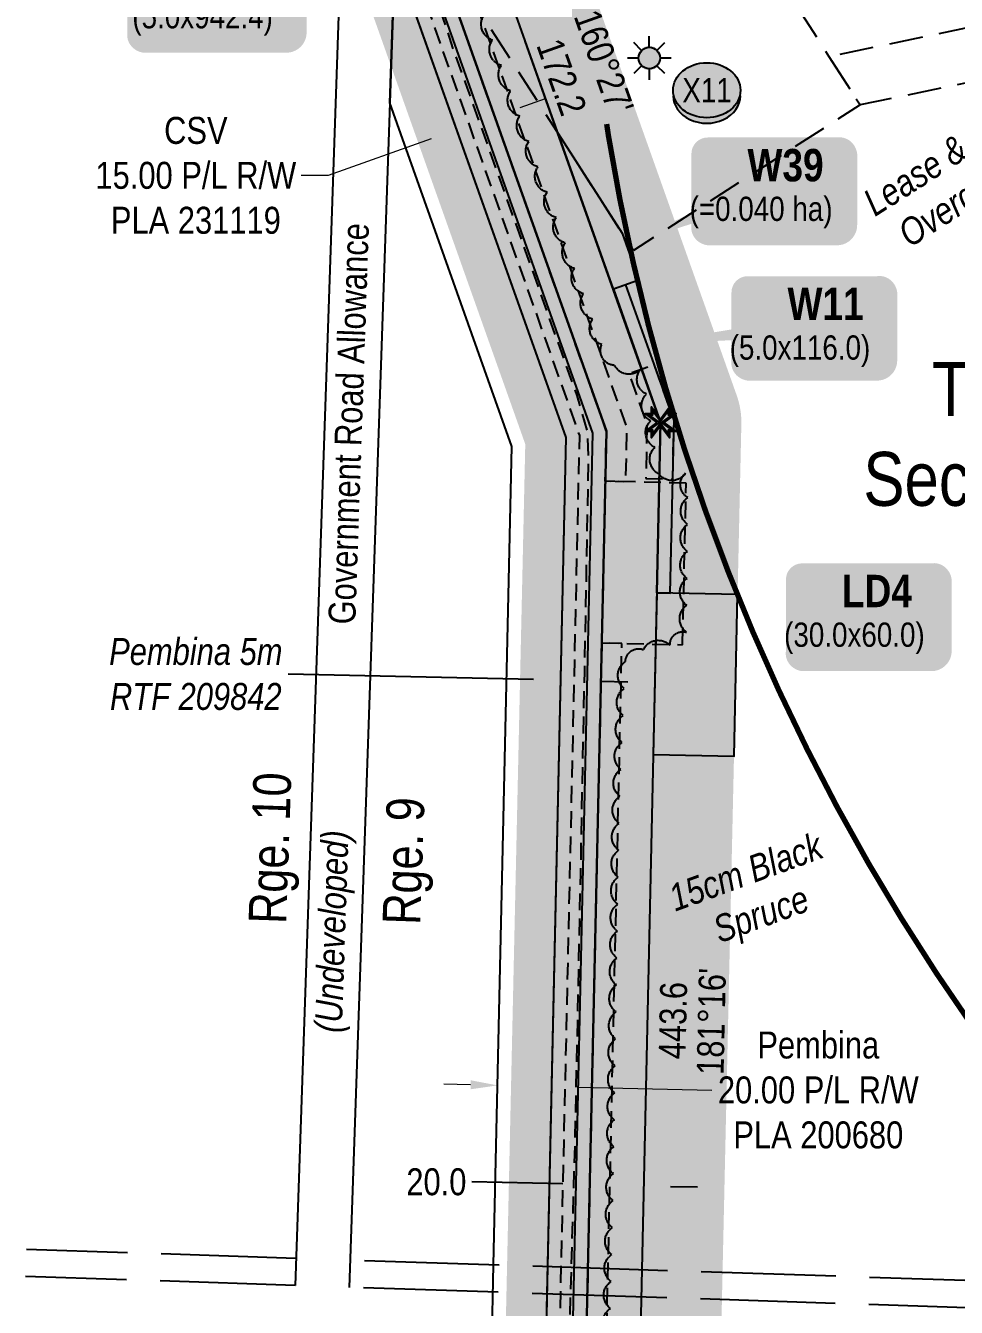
# Model space of a CAD drawing. Extents: x 347027 to 352250, y 6156875 to 6165050.
# Drawn here: x 348812.3 to 349157.6, y 6161691.1 to 6162166.6 of the extents above; entities that cross this region are included whole.
import ezdxf
from ezdxf.enums import TextEntityAlignment as Align

# ---------------------------------------------------------------- set-up
doc = ezdxf.new("R2010")
doc.units = 0
doc.header["$LTSCALE"] = 5
doc.header["$PDSIZE"] = 20
for name, pattern in [('0', [1, 1, 0]), ('DASHDOT2', [5, 2.5, -1.25, 0, -1.25]), ('foc-ACCESSROAD', [3.75, 2.5, -1.25]), ('foc-UNSURVEYED', [12.5, 10, -2.5]), ('HIDDEN2', [1.875, 1.25, -0.625]), ('UG_PIPE', [1.875, 1.25, -0.625])]:
    doc.linetypes.add(name, pattern=pattern)
doc.layers.get('Defpoints').update_dxf_attribs({"color": 9})
for name, color, linetype in [('AS-PIPE-UG', 44, 'UG_PIPE'), ('AS-WILDLIFE', 131, 'DASHDOT2'), ('C-RW', 13, 'Continuous'), ('C-SYMBOL', 7, 'Continuous'), ('D-TXT', 6, 'Continuous'), ('F-AR', 190, 'foc-ACCESSROAD'), ('F-RW', 190, 'Continuous'), ('F-WS', 190, 'foc-ACCESSROAD'), ('F-WS-S', 190, 'Continuous'), ('L-BD', 7, 'Continuous'), ('L-MON', 1, 'Continuous'), ('L-ROAD-T', 7, 'Continuous'), ('L-SEC', 7, 'Continuous'), ('L-USEC', 7, 'foc-UNSURVEYED'), ('P-BUFFER-H 30m', 51, 'Continuous'), ('P-CROSSINGS', 250, 'Continuous'), ('P-PROPOSED', 10, 'Continuous'), ('P-PROPOSED-H', 21, 'Continuous'), ('P-TEMP-BLOCKS', 250, 'Continuous'), ('P-TEMP-H', 41, 'Continuous'), ('P-TEMP_LOG DECK', 46, 'Continuous'), ('P-TEMP_WORKSPACE', 46, 'Continuous'), ('P-TXT', 4, 'Continuous'), ('P-WORKAREA', 113, 'Continuous'), ('P-WORKAREA-H', 111, 'Continuous'), ('T-080', 7, 'Continuous'), ('T-BUSH', 110, '0'), ('T-BUSH-T', 110, 'Continuous'), ('T-EXISTING TFA', 220, 'HIDDEN2'), ('T-EXISTING TFA-T', 220, 'Continuous')]:
    doc.layers.add(name, color=color, linetype=linetype)
for name, color, linetype, lineweight in [('C-RW-T', 13, 'Continuous', 9), ('F-RW-T', 190, 'Continuous', 9), ('T-TEXT', 48, 'Continuous', 18)]:
    doc.layers.add(name, color=color, linetype=linetype, lineweight=lineweight)
doc.styles.add('100L', font='ARIALN.TTF', dxfattribs={"height": 11})
doc.styles.add('175L', font='ARIALN.TTF', dxfattribs={"height": 20})
doc.styles.add('80', font='ARIALN.TTF', dxfattribs={"height": 10})
doc.styles.add('80CG', font='ARIALN.TTF', dxfattribs={"height": 10})
doc.styles.add('80L', font='ARIALN.TTF', dxfattribs={"height": 10})
doc.styles.add('80LS', font='ARIALNI.TTF', dxfattribs={"height": 10})
doc.styles.add('BOLD', font='ARIALNB.TTF')
doc.styles.add('Crossing', font='ARIALN.TTF', dxfattribs={"height": 10})
doc.dimstyles.new('Compass 5 000', dxfattribs={"dimscale": 5, "dimtxt": 9, "dimasz": 2, "dimexe": 0.2, "dimexo": 0.0625, "dimgap": 0.5, "dimtad": 0, "dimtih": 1, "dimtoh": 1, "dimzin": 0, "dimdsep": 46, "dimtxsty": '80CG', "dimcen": 0.1, "dimse1": 1, "dimse2": 1, "dimclrd": 256, "dimclrt": 256, "dimaunit": 1, "dimadec": 4, "dimazin": 0, "dimtfac": 0.06, "dimtofl": 0, "dimtmove": 0, "dimatfit": 1, "dimfxl": 0.2, "dimtolj": 1, "dimtzin": 0, "dimlwd": -1, "dimarcsym": 0})

# ---------------------------------------------------------------- blocks, each defined once
blk = doc.blocks.new('*D146')
at = {"layer": 'Defpoints', "color": 0, "transparency": 16777216}
for p in [(349011.04, 6161939.76), (349016.03, 6161939.65), (349010.68, 6161923.81)]:
    blk.add_point(p, dxfattribs=at)
at = {"layer": 'T-EXISTING TFA-T', "transparency": 16777216}
for p, q in [((349000.69, 6161924.03), (348909.68, 6161926.05)), ((349025.68, 6161923.48), (349035.68, 6161923.26))]:
    blk.add_line(p, q, dxfattribs=at)
for points in [[(349000.72, 6161925.7), (349000.65, 6161922.37), (349010.68, 6161923.81)], [(349025.71, 6161925.14), (349025.64, 6161921.81), (349015.68, 6161923.7)]]:
    blk.add_solid(points, dxfattribs=at)
at = {"layer": 'T-EXISTING TFA-T', "transparency": 16777216, "insert": (348875.4, 6161926.05), "char_height": 10, "attachment_point": 5, "style": '80CG'}
blk.add_mtext('\\A1;{\\fArial Narrow|b0|i1|c0|p34;Pembina 5m\\PRTF 209842}', dxfattribs=at)
blk = doc.blocks.new('*D112')
at = {"layer": 'C-RW-T', "transparency": 16777216}
for p, q in [((348994.77, 6161657.14), (348984.77, 6161657.36)), ((349029.76, 6161656.36), (349064.09, 6161655.6))]:
    blk.add_line(p, q, dxfattribs=at)
for points in [[(348994.8, 6161658.81), (348994.73, 6161655.47), (349004.77, 6161656.92)], [(349029.79, 6161658.03), (349029.72, 6161654.7), (349019.76, 6161656.58)]]:
    blk.add_solid(points, dxfattribs=at)
at = {"layer": 'Defpoints', "color": 0, "transparency": 16777216}
for p in [(349004.72, 6161654.82), (349019.71, 6161654.49), (349019.76, 6161656.58)]:
    blk.add_point(p, dxfattribs=at)
at = {"layer": 'C-RW-T', "transparency": 16777216, "insert": (349103.18, 6161655.6), "char_height": 10, "attachment_point": 5, "style": '80CG', "bg_fill": 3, "box_fill_scale": 1.1, "bg_fill_color": 256, "bg_fill_true_color": 13158600, "bg_fill_transparency": 0}
blk.add_mtext('\\A1;CSV\\P15.00 P/L R/W\\PPLA 231119', dxfattribs=at)
blk = doc.blocks.new('*D113')
at = {"layer": 'C-RW-T', "transparency": 16777216}
for p, q in [((348995.7, 6162136.32), (349005.12, 6162139.67)), ((348962.72, 6162124.61), (348924.5, 6162111.04)), ((348924.5, 6162111.04), (348914.5, 6162111.04))]:
    blk.add_line(p, q, dxfattribs=at)
for points in [[(348995.14, 6162137.89), (348996.26, 6162134.75), (348986.27, 6162132.97)], [(348962.16, 6162126.18), (348963.28, 6162123.04), (348972.14, 6162127.96)]]:
    blk.add_solid(points, dxfattribs=at)
at = {"layer": 'Defpoints', "color": 0, "transparency": 16777216}
for p in [(348972.14, 6162127.96), (348987.56, 6162129.35), (348973.43, 6162124.33)]:
    blk.add_point(p, dxfattribs=at)
at = {"layer": 'C-RW-T', "transparency": 16777216, "insert": (348875.41, 6162111.04), "char_height": 10, "attachment_point": 5, "style": '80CG'}
blk.add_mtext('\\A1;CSV\\P15.00 P/L R/W\\PPLA 231119', dxfattribs=at)
blk = doc.blocks.new('*D81')
at = {"layer": 'Defpoints', "color": 0, "transparency": 16777216}
for p in [(348990.13, 6161898.74), (349010.12, 6161898.3), (349007.34, 6161773.05)]:
    blk.add_point(p, dxfattribs=at)
at = {"layer": 'F-RW-T', "transparency": 16777216}
for p, q in [((348977.35, 6161773.71), (348967.35, 6161773.93)), ((349017.34, 6161772.82), (349066.8, 6161771.73))]:
    blk.add_line(p, q, dxfattribs=at)
for points in [[(348977.39, 6161775.38), (348977.32, 6161772.04), (348987.35, 6161773.49)], [(349017.37, 6161774.49), (349017.3, 6161771.16), (349007.34, 6161773.05)]]:
    blk.add_solid(points, dxfattribs=at)
at = {"layer": 'F-RW-T', "transparency": 16777216, "insert": (349106.34, 6161771.73), "char_height": 10, "attachment_point": 5, "style": '80CG'}
blk.add_mtext('\\A1;Pembina\\P20.00 P/L R/W\\PPLA 200680', dxfattribs=at)
blk = doc.blocks.new('GAS')
h = blk.add_hatch(color=255)
h.dxf.hatch_style = 1
edge = h.paths.add_edge_path()
edge.add_arc((0, 0), 0.9, 0, 360)
for p, q in [((-0.571, 0.571), (-1.142, 1.142)), ((0, 0.808), (0, 1.616)), ((0.571, 0.571), (1.142, 1.142)), ((-0.808, 0), (-1.616, 0)), ((1.616, 0), (0.808, 0)), ((-0.571, -0.571), (-1.142, -1.142)), ((0, -0.808), (0, -1.616)), ((1.142, -1.142), (0.571, -0.571))]:
    blk.add_line(p, q)
blk.add_circle((0, 0), 0.8)
blk = doc.blocks.new('TEMP')
h = blk.add_hatch(color=255)
h.dxf.hatch_style = 1
h.paths.add_polyline_path([(-1.152, -0.666), (-0.666, -0.666), (-0.666, -1.152), (0, -0.251), (0.666, -1.152), (0.666, -0.666), (1.152, -0.666), (0.251, 0), (1.152, 0.666), (0.666, 0.666), (0.666, 1.152), (0, 0.251), (-0.666, 1.152), (-0.666, 0.666), (-1.152, 0.666), (-0.251, 0)])
h = blk.add_hatch(color=1)
h.dxf.hatch_style = 1
h.paths.add_polyline_path([(-0.061, 0), (0.566, -0.849), (0.566, -0.357), (0, 0.061), (-0.849, -0.566), (-0.357, -0.566), (0.061, 0), (-0.566, 0.849), (-0.566, 0.357), (0, -0.061), (0.849, 0.566), (0.357, 0.566)])
at = {"color": 1}
for p, q in [((-0.083, 0), (0.083, 0)), ((0, 0.083), (0, -0.083))]:
    blk.add_line(p, q, dxfattribs=at)
at = {"color": 255, "flags": 128}
blk.add_lwpolyline([(-0.251, 0), (-1.152, 0.666), (-0.666, 0.666), (-0.666, 1.152), (0, 0.251), (0.666, 1.152), (0.666, 0.666), (1.152, 0.666), (0.251, 0), (1.152, -0.666), (0.666, -0.666), (0.666, -1.152), (0, -0.251), (-0.666, -1.152), (-0.666, -0.666), (-1.152, -0.666)], close=True, dxfattribs=at)
at = {"color": 1, "flags": 128}
blk.add_lwpolyline([(-0.083, 0), (-0.849, 0.566), (-0.566, 0.566), (-0.566, 0.849), (0, 0.083), (0.566, 0.849), (0.566, 0.566), (0.849, 0.566), (0.083, 0), (0.849, -0.566), (0.566, -0.566), (0.566, -0.849), (0, -0.083), (-0.566, -0.849), (-0.566, -0.566), (-0.849, -0.566)], close=True, dxfattribs=at)
blk = doc.blocks.new('*U168')
h = blk.add_hatch(color=191)
edge = h.paths.add_edge_path()
edge.add_line((-24, -20), (24, -20))
edge.add_arc((24, -14), 6, 270, 360)
edge.add_line((30, -14), (30, 12.5))
edge.add_arc((24, 12.5), 6, 0, 90)
edge.add_line((24, 18.5), (-24, 18.5))
edge.add_arc((-24, 12.5), 6, 90, 180)
edge.add_line((-30, 12.5), (-30, -14))
edge.add_arc((-24, -14), 6, 180, 270)
at = {"color": 250, "flags": 128}
blk.add_lwpolyline([(-24, -20, 3, 3, 0), (24, -20, 3, 3, 0.414214), (30, -14, 3, 3, 0), (30, 12.5, 3, 0, 0.414214), (24, 18.5, 0, 0, 0), (-24, 18.5, 0, 0, 0.414214), (-30, 12.5, 0, 0, 0), (-30, -14, 0, 3, 0.414214)], format="xyseb", close=True, dxfattribs=at)
at = {"flags": 128}
blk.add_lwpolyline([(-29.93, -10.44, 0, 7.5, 0), (0, 0, 0, 0, 0)], format="xyseb", dxfattribs=at)
at = {"color": 250}
for tag, p, height, style in [('TEMP_AREA_W1_001', (-9.21, 2.24), 12, 'BOLD'), ('ENTER_TEXT_001', (-30.66, -12.47), 9, '80')]:
    blk.add_attdef(tag, p, '', height=height, dxfattribs=dict(at, style=style))
blk = doc.blocks.new('*U190')
h = blk.add_hatch(color=191)
edge = h.paths.add_edge_path()
edge.add_line((-24, -18.74), (24, -18.74))
edge.add_arc((24, -12.74), 6, 270, 360)
edge.add_line((30, -12.74), (30, 12.5))
edge.add_arc((24, 12.5), 6, 0, 90)
edge.add_line((24, 18.5), (-24, 18.5))
edge.add_arc((-24, 12.5), 6, 90, 180)
edge.add_line((-30, 12.5), (-30, -12.74))
edge.add_arc((-24, -12.74), 6, 180, 270)
at = {"color": 250, "flags": 128}
blk.add_lwpolyline([(-24, -18.74, 3, 3, 0), (24, -18.74, 3, 3, 0.414214), (30, -12.74, 3, 3, 0), (30, 12.5, 3, 0, 0.414214), (24, 18.5, 0, 0, 0), (-24, 18.5, 0, 0, 0.414214), (-30, 12.5, 0, 0, 0), (-30, -12.74, 0, 3, 0.414214)], format="xyseb", close=True, dxfattribs=at)
at = {"flags": 128}
blk.add_lwpolyline([(-63.72, -6.92, 0, 7.5, 0), (0, 0, 0, 0, 0)], format="xyseb", dxfattribs=at)
at = {"color": 250}
for tag, p, height, style in [('TEMP_AREA_W1_001', (-9.21, 2.24), 12, 'BOLD'), ('ENTER_TEXT_001', (-30.66, -12.47), 9, '80')]:
    blk.add_attdef(tag, p, '', height=height, dxfattribs=dict(at, style=style))
blk = doc.blocks.new('*D197')
at = {"layer": 'Defpoints', "color": 0, "transparency": 16777216}
for p in [(349021.53, 6161736.69), (349021.54, 6161736.9), (349041.53, 6161736.46)]:
    blk.add_point(p, dxfattribs=at)
at = {"layer": 'P-TXT', "transparency": 16777216}
for p, q in [((349011.54, 6161736.91), (348977.85, 6161737.66)), ((349051.53, 6161736.02), (349061.52, 6161735.8))]:
    blk.add_line(p, q, dxfattribs=at)
for points in [[(349011.57, 6161738.58), (349011.5, 6161735.24), (349021.53, 6161736.69)], [(349051.56, 6161737.69), (349051.49, 6161734.36), (349041.53, 6161736.25)]]:
    blk.add_solid(points, dxfattribs=at)
at = {"layer": 'P-TXT', "transparency": 16777216, "insert": (348964.64, 6161737.66), "char_height": 10, "attachment_point": 5, "style": '80CG'}
blk.add_mtext('\\A1;20.0', dxfattribs=at)
blk = doc.blocks.new('*U233')
h = blk.add_hatch(color=111)
edge = h.paths.add_edge_path()
edge.add_line((-26.5, -20), (26.5, -20))
edge.add_arc((26.5, -14), 6, 270, 360)
edge.add_line((32.5, -14), (32.5, 12.5))
edge.add_arc((26.5, 12.5), 6, 0, 90)
edge.add_line((26.5, 18.5), (-26.5, 18.5))
edge.add_arc((-26.5, 12.5), 6, 90, 180)
edge.add_line((-32.5, 12.5), (-32.5, -14))
edge.add_arc((-26.5, -14), 6, 180, 270)
at = {"flags": 128}
blk.add_lwpolyline([(88.9, 22.07, 0, 7.5, 0), (0, 0, 0, 0, 0)], format="xyseb", dxfattribs=at)
at = {"color": 250, "flags": 128}
blk.add_lwpolyline([(-26.5, -20, 3, 3, 0), (26.5, -20, 3, 3, 0.414214), (32.5, -14, 3, 3, 0), (32.5, 12.5, 3, 0, 0.414214), (26.5, 18.5, 0, 0, 0), (-26.5, 18.5, 0, 0, 0.414214), (-32.5, 12.5, 0, 0, 0), (-32.5, -14, 0, 3, 0.414214)], format="xyseb", close=True, dxfattribs=at)
at = {"color": 250}
for tag, p, height, style in [('TEMP_AREA_W1_001', (-9.21, 2.24), 12, 'BOLD'), ('ENTER_TEXT_001', (-30.66, -12.47), 9, '80')]:
    blk.add_attdef(tag, p, '', height=height, dxfattribs=dict(at, style=style))
blk = doc.blocks.new('xing2')
h = blk.add_hatch(color=50)
h.dxf.hatch_style = 1
edge = h.paths.add_edge_path()
edge.add_ellipse((0, 0), major_axis=(-12.5, 0), ratio=0.816297, start_angle=0, end_angle=360)
h = blk.add_hatch(color=250)
h.dxf.hatch_style = 1
edge = h.paths.add_edge_path()
edge.add_ellipse((0, -2.05), major_axis=(-12.5, 0), ratio=0.816297, start_angle=0, end_angle=180)
edge.add_line((12.5, -2.05), (12.5, 0))
edge.add_ellipse((0, 0), major_axis=(-12.5, 0), ratio=0.816297, start_angle=0, end_angle=180, ccw=False)
edge.add_line((-12.5, 0), (-12.5, -2.05))
at = {"color": 250}
blk.add_ellipse((0, 0), major_axis=(-12.5, 0), ratio=0.816297, dxfattribs=at)
blk.add_ellipse((0, -2.05), major_axis=(-12.5, 0), ratio=0.816297, start_param=0, end_param=3.141593, dxfattribs=at)
at = {"color": 250, "style": 'Crossing'}
blk.add_attdef('CROSSING', text='', height=9, dxfattribs=at).set_placement((0.09, 0.02), align=Align.MIDDLE_CENTER)
at = {"color": 250, "style": 'Crossing', "flags": 1}
for tag, p in [('OWNER', (0.09, -12.49)), ('DESCRIPTION', (0.09, -25.77)), ('LOCATION', (0.09, -39.3)), ('DWG_REF', (0.09, -52.84))]:
    blk.add_attdef(tag, text='', height=9, dxfattribs=at).set_placement(p, align=Align.MIDDLE_CENTER)
blk = doc.blocks.new('*U241')
h = blk.add_hatch(color=191)
edge = h.paths.add_edge_path()
edge.add_line((-24, -20), (24, -20))
edge.add_arc((24, -14), 6, 270, 360)
edge.add_line((30, -14), (30, 12.5))
edge.add_arc((24, 12.5), 6, 0, 90)
edge.add_line((24, 18.5), (-24, 18.5))
edge.add_arc((-24, 12.5), 6, 90, 180)
edge.add_line((-30, 12.5), (-30, -14))
edge.add_arc((-24, -14), 6, 180, 270)
at = {"color": 250, "flags": 128}
blk.add_lwpolyline([(-24, -20, 3, 3, 0), (24, -20, 3, 3, 0.414214), (30, -14, 3, 3, 0), (30, 12.5, 3, 0, 0.414214), (24, 18.5, 0, 0, 0), (-24, 18.5, 0, 0, 0.414214), (-30, 12.5, 0, 0, 0), (-30, -14, 0, 3, 0.414214)], format="xyseb", close=True, dxfattribs=at)
at = {"flags": 128}
blk.add_lwpolyline([(-58.38, -22.62, 0, 7.5, 0), (0, 0, 0, 0, 0)], format="xyseb", dxfattribs=at)
at = {"color": 250}
for tag, p, height, style in [('TEMP_AREA_W1_001', (-9.21, 2.24), 12, 'BOLD'), ('ENTER_TEXT_001', (-30.66, -12.47), 9, '80')]:
    blk.add_attdef(tag, p, '', height=height, dxfattribs=dict(at, style=style))

msp = doc.modelspace()

# ---------------------------------------------------------------- hatches: boundary and pattern name
at = {"layer": 'P-BUFFER-H 30m'}
h = msp.add_hatch(color=256, dxfattribs=at)
h.dxf.hatch_style = 1
edge = h.paths.add_edge_path()
edge.add_line((350561.679, 6159856.31), (350365.971, 6160285.611))
edge.add_line((350365.971, 6160285.611), (350220.064, 6160604.78))
edge.add_line((350220.064, 6160604.78), (350183.732, 6160605.048))
edge.add_arc((350183.953, 6160635.039), 29.992, 204.53263, 269.57728, ccw=False)
edge.add_line((350156.668, 6160622.586), (350114.564, 6160714.837))
edge.add_line((350114.564, 6160714.837), (349783.39, 6160716.713))
edge.add_arc((349766.947, 6160741.796), 29.992, 269.67404, 303.24652, ccw=False)
edge.add_line((349766.776, 6160711.805), (349618.728, 6160712.647))
edge.add_arc((349618.898, 6160742.639), 29.992, 216.84616, 269.67404, ccw=False)
edge.add_line((349594.897, 6160724.653), (349508.141, 6160840.428))
edge.add_line((349508.141, 6160840.428), (349357.079, 6160871.781))
edge.add_arc((349363.174, 6160901.148), 29.992, 207.25605, 258.27461, ccw=False)
edge.add_line((349336.512, 6160887.412), (348991.208, 6161557.689))
edge.add_arc((349017.87, 6161571.424), 29.992, 178.72983, 207.25605, ccw=False)
edge.add_line((348987.885, 6161572.089), (348997.625, 6162011.367))
edge.add_line((348997.625, 6162011.367), (348940.987, 6162170.886))
edge.add_arc((348969.25, 6162180.921), 29.992, 164.58089, 199.54752, ccw=False)
edge.add_line((348940.338, 6162188.895), (348956.07, 6162245.937))
edge.add_line((348956.07, 6162245.937), (348974.144, 6162772.889))
edge.add_arc((349004.119, 6162771.861), 29.992, 166.39178, 178.03557, ccw=False)
edge.add_line((348974.968, 6162778.918), (348986.248, 6162825.512))
edge.add_line((348986.248, 6162825.512), (348996.803, 6163215.55))
edge.add_arc((349026.784, 6163214.739), 29.992, 160.53883, 178.44987, ccw=False)
edge.add_line((348998.505, 6163224.731), (349019.062, 6163282.907))
edge.add_line((349019.062, 6163282.907), (349024.619, 6163391.279))
edge.add_line((349024.619, 6163391.279), (349029.381, 6163608.615))
edge.add_arc((349059.366, 6163607.958), 29.992, 178.04193, 178.74483, ccw=False)
edge.add_line((349029.392, 6163608.983), (349039.815, 6163913.859))
edge.add_line((349039.815, 6163913.859), (349023.271, 6163975.867))
edge.add_arc((349052.25, 6163983.598), 29.992, 178.00118, 194.93846, ccw=False)
edge.add_line((349022.276, 6163984.644), (349041.614, 6164538.74))
edge.add_arc((349071.588, 6164537.694), 29.992, 88.00118, 178.00118, ccw=False)
edge.add_line((349072.634, 6164567.668), (349092.616, 6164566.97))
edge.add_arc((349091.57, 6164536.996), 29.992, -1.99676, 88.00118, ccw=False)
edge.add_line((349121.544, 6164535.951), (349102.465, 6163988.719))
edge.add_line((349102.465, 6163988.719), (349118.972, 6163926.759))
edge.add_arc((349089.991, 6163919.038), 29.992, -1.95528, 14.91783, ccw=False)
edge.add_line((349119.966, 6163918.014), (349109.338, 6163606.697))
edge.add_line((349109.338, 6163606.697), (349104.563, 6163388.794))
edge.add_arc((349074.578, 6163389.451), 29.992, 357.06446, 358.74483, ccw=False)
edge.add_line((349104.531, 6163387.915), (349098.564, 6163271.561))
edge.add_arc((349068.612, 6163273.097), 29.992, 340.53887, 357.06446, ccw=False)
edge.add_line((349096.89, 6163263.105), (349076.539, 6163205.512))
edge.add_line((349076.539, 6163205.512), (349066.055, 6162818.071))
edge.add_arc((349036.074, 6162818.883), 29.992, 346.39619, 358.44987, ccw=False)
edge.add_line((349065.224, 6162811.828), (349053.905, 6162765.055))
edge.add_line((349053.905, 6162765.055), (349035.804, 6162237.302))
edge.add_arc((349005.829, 6162238.33), 29.992, 344.58089, 358.03557, ccw=False)
edge.add_line((349034.742, 6162230.356), (349021.628, 6162182.809))
edge.add_line((349021.628, 6162182.809), (349076.07, 6162029.474))
edge.add_arc((349047.807, 6162019.439), 29.992, -1.27017, 19.54752, ccw=False)
edge.add_line((349077.791, 6162018.775), (349068.13, 6161583.021))
edge.add_line((349068.13, 6161583.021), (349396.688, 6160945.244))
edge.add_line((349396.688, 6160945.244), (349542.899, 6160914.898))
edge.add_arc((349536.804, 6160885.531), 29.992, 36.84697, 78.27461, ccw=False)
edge.add_line((349560.805, 6160903.517), (349644.01, 6160792.484))
edge.add_line((349644.01, 6160792.484), (349731.34, 6160791.99))
edge.add_arc((349747.777, 6160766.903), 29.992, 89.67556, 123.23317, ccw=False)
edge.add_line((349747.947, 6160796.894), (350146.943, 6160794.635))
edge.add_arc((350146.773, 6160764.643), 29.992, 24.53468, 89.67556, ccw=False)
edge.add_line((350174.057, 6160777.097), (350216.192, 6160684.79))
edge.add_line((350216.192, 6160684.79), (350252.67, 6160684.52))
edge.add_arc((350252.448, 6160654.529), 29.992, 24.54495, 89.57728, ccw=False)
edge.add_line((350279.73, 6160666.988), (350438.731, 6160318.817))
edge.add_line((350438.731, 6160318.817), (350631.522, 6159895.841))
edge.add_line((350631.522, 6159895.841), (350638.648, 6159888.334))
edge.add_arc((350616.895, 6159867.686), 29.992, 24.5325, 43.50837, ccw=False)
edge.add_line((350644.18, 6159880.139), (350902.004, 6159315.244))
edge.add_line((350902.004, 6159315.244), (351126.157, 6158824.124))
edge.add_line((351126.157, 6158824.124), (351234.707, 6158605.614))
edge.add_arc((351207.847, 6158592.27), 29.992, 26.12968, 26.41697, ccw=False)
edge.add_line((351234.774, 6158605.479), (351316.752, 6158438.36))
edge.add_arc((351289.825, 6158425.151), 29.992, 18.81193, 26.12968, ccw=False)
edge.add_line((351318.215, 6158434.822), (351333.914, 6158388.739))
edge.add_arc((351305.524, 6158379.068), 29.992, -91.88401, 18.81193, ccw=False)
edge.add_line((351304.538, 6158349.092), (351283.175, 6158349.794))
edge.add_arc((351284.161, 6158379.77), 29.992, 198.81152, 268.11599, ccw=False)
edge.add_line((351255.771, 6158370.099), (351244.739, 6158402.484))
edge.add_line((351244.739, 6158402.484), (351188.214, 6158484.513))
edge.add_arc((351212.911, 6158501.531), 29.992, 204.53982, 214.57005, ccw=False)
edge.add_line((351185.628, 6158489.075), (351171.897, 6158519.148))
edge.add_arc((351199.18, 6158531.605), 29.992, 183.01043, 204.53982, ccw=False)
edge.add_line((351169.229, 6158530.03), (351167.605, 6158560.922))
edge.add_line((351167.605, 6158560.922), (351054.161, 6158789.274))
edge.add_arc((351081.021, 6158802.618), 29.992, 204.5325, 206.41791, ccw=False)
edge.add_line((351053.737, 6158790.165), (350829.242, 6159282.034))
edge.add_line((350829.242, 6159282.034), (350574.884, 6159839.335))
edge.add_line((350574.884, 6159839.335), (350567.748, 6159846.855))
edge.add_arc((350589.506, 6159867.498), 29.992, 201.9032, 223.4937, ccw=False)
at = {"layer": 'P-PROPOSED-H'}
h = msp.add_hatch(color=256, dxfattribs=at)
h.dxf.hatch_style = 1
h.paths.add_polyline_path([(349071.588, 6164537.694), (349091.57, 6164536.996), (349072.336, 6163985.307), (349089.991, 6163919.038), (349079.357, 6163607.538), (349074.578, 6163389.451), (349068.612, 6163273.097), (349046.686, 6163211.048), (349036.074, 6162818.883), (349024.036, 6162769.138), (349005.829, 6162238.33), (348990.204, 6162181.676), (349047.807, 6162019.439), (349037.976, 6161576.064), (349376.58, 6160918.786), (349536.804, 6160885.531), (349628.943, 6160762.577), (349747.609, 6160761.905), (349747.777, 6160766.903), (350146.773, 6160764.643), (350196.848, 6160654.939), (350252.448, 6160654.529), (350411.449, 6160306.358), (350606.313, 6159878.834), (350616.895, 6159867.686), (350874.72, 6159302.791), (351099.077, 6158811.223), (351207.847, 6158592.27), (351289.825, 6158425.151), (351305.524, 6158379.068), (351284.161, 6158379.77), (351271.791, 6158416.084), (351212.911, 6158501.531), (351199.18, 6158531.605), (351197.229, 6158568.702), (351081.021, 6158802.618), (350856.526, 6159294.487), (350600.089, 6159856.344), (350589.506, 6159867.498), (350393.255, 6160298.066), (350239.396, 6160634.63), (350183.953, 6160635.039), (350133.893, 6160744.72), (349767.107, 6160746.798), (349766.947, 6160741.796), (349618.898, 6160742.639), (349525.341, 6160867.49), (349363.174, 6160901.148), (349017.87, 6161571.424), (349027.731, 6162016.21), (348969.25, 6162180.921), (348985.923, 6162241.373), (349004.119, 6162771.861), (349016.143, 6162821.534), (349026.784, 6163214.739), (349048.792, 6163277.021), (349054.595, 6163390.182), (349059.366, 6163607.958), (349069.942, 6163917.287), (349052.25, 6163983.598), (349071.588, 6164537.694), (349091.57, 6164536.996)])
at = {"layer": 'P-TEMP-H'}
h = msp.add_hatch(color=256, dxfattribs=at)
h.dxf.hatch_style = 1
h.paths.add_polyline_path([(349039.748, 6162072.174), (349030.33, 6162068.83), (349009.797, 6162126.672), (349033.527, 6162089.697)])
h = msp.add_hatch(color=256, dxfattribs=at)
h.dxf.hatch_style = 1
h.paths.add_polyline_path([(349030.33, 6162068.83), (349047.807, 6162019.439), (349046.405, 6161956.243), (349051.403, 6161956.132), (349052.825, 6162020.247), (349034.988, 6162070.484)])
h = msp.add_hatch(color=256, dxfattribs=at)
h.dxf.hatch_style = 1
h.paths.add_polyline_path([(349076.391, 6161955.578), (349046.405, 6161956.243), (349045.076, 6161896.272), (349075.061, 6161895.608)])
at = {"layer": 'P-WORKAREA-H'}
h = msp.add_hatch(color=256, dxfattribs=at)
h.dxf.hatch_style = 1
h.paths.add_polyline_path([(348989.219, 6162337.447), (348985.923, 6162241.373), (348969.25, 6162180.921), (349027.731, 6162016.21), (349017.87, 6161571.424), (349092.787, 6161426.001), (349089.291, 6161421.873), (349012.844, 6161570.265), (349022.714, 6162015.403), (348964.013, 6162180.732), (348980.948, 6162242.134), (348984.223, 6162337.619)])

# ---------------------------------------------------------------- linework, layer by layer
at = {"layer": 'AS-PIPE-UG', "flags": 128}
msp.add_lwpolyline([(350606.233, 6159822.139), (350581.856, 6159876.103), (350566.294, 6159911.063), (350525.485, 6160000.319), (350489.242, 6160081.675), (350451.621, 6160162.819), (350393.162, 6160290.907), (350342.291, 6160403.923), (350307.912, 6160478.514), (350271.854, 6160556.687), (350225.734, 6160657.228), (350183.694, 6160750.235), (350178.989, 6160760.653), (350176.652, 6160765.131), (350174.165, 6160767.084), (350169.149, 6160767.253), (350159.026, 6160766.921), (350131.252, 6160766.156), (350038.434, 6160766.884), (349962.199, 6160767.153), (349911.572, 6160767.319), (349821.111, 6160768.301), (349768.205, 6160768.17), (349704.173, 6160766.324), (349645.277, 6160766.557), (349615.536, 6160766.894), (349602.678, 6160766.995), (349595.354, 6160767.123), (349591.057, 6160767.235), (349585.535, 6160768.048), (349582.122, 6160772.777), (349574.905, 6160783.175), (349560.098, 6160802.908), (349541.923, 6160826.232), (349527.078, 6160845.883), (349522.007, 6160852.699), (349517.984, 6160857.478), (349509.628, 6160859.383), (349501.753, 6160861.328), (349458.035, 6160870.269), (349397.689, 6160882.358), (349372.382, 6160887.911), (349363.03, 6160889.734), (349359.052, 6160890.461), (349355.841, 6160893.738), (349350.972, 6160902.952), (349326.169, 6160951.045), (349297.167, 6161008.625), (349263.323, 6161077.612), (349237.273, 6161132.678), (349206.647, 6161191.52), (349124.944, 6161351.368), (349033.772, 6161527.891), (349019.97, 6161555.459), (349012.16, 6161570.787), (349010.934, 6161579.501), (349012.873, 6161640.399), (349016.169, 6161754.347), (349018.203, 6161852.355), (349019.66, 6161927.098), (349021.134, 6162005.991), (349020.773, 6162015.835), (349016.857, 6162029.396), (348976.215, 6162143.455), (348970.748, 6162158.469), (348968.334, 6162166.274), (348964.911, 6162175.797), (348964.201, 6162182.671), (348966.936, 6162196.511), (348979.042, 6162236.427), (348979.873, 6162248.389), (348980.402, 6162266.585), (348981.091, 6162296.204), (348982.412, 6162332.921), (348996.658, 6162748.658), (348994.563, 6162773.577), (348996.214, 6162780.969), (348998.701, 6162789.867), (349000.157, 6162796.317), (349009.301, 6162832.048), (349010.858, 6162838.707), (349012.97, 6162849.73), (349016.052, 6162901.998), (349018.784, 6163063.771), (349022.035, 6163145.951), (349025.679, 6163219.387), (349026.925, 6163230.185), (349029.068, 6163235.561), (349033.709, 6163247.646), (349038.683, 6163261.26), (349043.091, 6163274.224), (349044.189, 6163284.381), (349045.101, 6163310.608), (349048.614, 6163392.995), (349052.321, 6163534.578), (349055.417, 6163647.465), (349059.034, 6163750.988), (349061.617, 6163816.331), (349060.481, 6163826.642), (349058.231, 6163843.244), (349056.507, 6163864.63), (349059.206, 6163928.427), (349055.245, 6163953.174), (349047.717, 6163973.031), (349047.366, 6163984.451), (349047.801, 6164003.503), (349048.981, 6164029.197), (349049.861, 6164060.916), (349053.619, 6164118.51), (349056.581, 6164219.829), (349059.451, 6164307.086), (349063.279, 6164397.644), (349064.376, 6164460.371), (349063.394, 6164486.11)], dxfattribs=at)
at = {"layer": 'AS-WILDLIFE', "const_width": 2, "flags": 128}
msp.add_lwpolyline([(349544.598, 6161363.956), (349535.644, 6161372.155), (349518.854, 6161388.46), (349507.865, 6161399.449), (349492.026, 6161415.708), (349476.666, 6161432.42), (349461.798, 6161449.571), (349447.433, 6161467.146), (349433.585, 6161485.131), (349420.265, 6161503.51), (349407.484, 6161522.268), (349395.253, 6161541.389), (349383.582, 6161560.857), (349372.48, 6161580.655), (349362.538, 6161588.364), (349328.343, 6161618.656), (349310.776, 6161632.861), (349293.635, 6161647.579), (349276.936, 6161662.797), (349260.694, 6161678.501), (349244.923, 6161694.677), (349229.636, 6161711.312), (349214.847, 6161728.391), (349200.568, 6161745.9), (349186.813, 6161763.822), (349177.822, 6161775.809), (349163.704, 6161795.233), (349150.175, 6161815.072), (349137.249, 6161835.309), (349124.935, 6161855.924), (349113.246, 6161876.899), (349102.192, 6161898.216), (349091.783, 6161919.855), (349082.028, 6161941.797), (349072.937, 6161964.022), (349064.516, 6161986.51), (349056.775, 6162009.24), (349049.719, 6162032.193), (349043.355, 6162055.347), (349037.69, 6162078.681), (349032.727, 6162102.176), (349028.472, 6162125.808), (349027.828, 6162130.127)], dxfattribs=at)
at = {"layer": 'C-RW', "flags": 128}
for points in [[(349017.272, 6163232.832), (349006.825, 6162846.78), (348989.183, 6162773.904), (348970.996, 6162243.655), (348953.538, 6162180.355), (349012.678, 6162013.788), (349002.792, 6161567.945), (349353.12, 6160887.919), (349516.744, 6160853.958), (349585.092, 6160762.825), (349747.609, 6160761.905), (349747.777, 6160766.903), (350163.319, 6160764.55), (350379.614, 6160291.836), (350576.901, 6159858.996)], [(350589.506, 6159867.498), (350393.255, 6160298.066), (350175.686, 6160774.477), (349592.622, 6160777.779), (349525.341, 6160867.49), (349363.174, 6160901.148), (349017.87, 6161571.424), (349027.731, 6162016.21), (348969.25, 6162180.921), (348985.923, 6162241.373), (349004.119, 6162771.861), (349016.143, 6162821.534), (349026.784, 6163214.739)]]:
    msp.add_lwpolyline(points, dxfattribs=at)
at = {"layer": 'F-AR', "flags": 128}
msp.add_lwpolyline([(349471.034, 6162213.517), (349480.295, 6162193.205), (349403.726, 6162195.742), (349121.854, 6162137.226), (349110.288, 6162155.247), (349402.001, 6162215.805), (349471.034, 6162213.517)], close=True, dxfattribs=at)
at = {"layer": 'F-RW'}
msp.add_lwpolyline([(348985.204, 6161676.708), (348985.873, 6161706.87), (348992.606, 6162010.559), (348947.365, 6162137.981), (348949.234, 6162192.477), (349012.678, 6162013.788), (349005.858, 6161706.207), (349005.189, 6161676.045)], dxfattribs=at)
at = {"layer": 'F-WS', "flags": 128}
msp.add_lwpolyline([(349110.288, 6162155.247), (349121.854, 6162137.226), (349037.717, 6162083.227), (348979.345, 6162174.093), (349002.802, 6162189.761), (349064.124, 6162227.093), (349110.288, 6162155.247)], close=True, dxfattribs=at)
at = {"layer": 'L-SEC'}
for p, q in [((348939.777, 6162503.516), (348912.197, 6161699.255)), ((348959.877, 6162502.827), (348932.297, 6161698.566))]:
    msp.add_line(p, q, dxfattribs=at)
at = {"layer": 'L-USEC'}
for p, q in [((348912.542, 6161709.305), (348812.621, 6161712.642)), ((349737.549, 6161681.986), (348932.606, 6161708.622)), ((348912.197, 6161699.255), (348812.258, 6161702.592)), ((349737.216, 6161671.931), (348932.297, 6161698.566))]:
    msp.add_line(p, q, dxfattribs=at)
at = {"layer": 'P-PROPOSED', "flags": 128}
for points in [[(350589.506, 6159867.498), (350393.255, 6160298.066), (350239.396, 6160634.63), (350183.953, 6160635.039), (350133.893, 6160744.72), (349767.107, 6160746.798), (349766.947, 6160741.796), (349618.898, 6160742.639), (349525.341, 6160867.49), (349363.174, 6160901.148), (349017.87, 6161571.424), (349027.731, 6162016.21), (348969.25, 6162180.921), (348985.923, 6162241.373), (349004.119, 6162771.861), (349016.143, 6162821.534), (349026.784, 6163214.739)], [(349046.686, 6163211.048), (349036.074, 6162818.883), (349024.036, 6162769.138), (349005.829, 6162238.33), (348990.204, 6162181.676), (349047.807, 6162019.439), (349037.976, 6161576.064), (349376.58, 6160918.786), (349536.804, 6160885.531), (349628.943, 6160762.577), (349747.609, 6160761.905), (349747.777, 6160766.903), (350146.773, 6160764.643), (350196.848, 6160654.939), (350252.448, 6160654.529), (350411.449, 6160306.358), (350606.313, 6159878.834)]]:
    msp.add_lwpolyline(points, dxfattribs=at)
at = {"layer": 'P-TEMP_LOG DECK'}
msp.add_lwpolyline([(349076.391, 6161955.578), (349046.405, 6161956.243), (349045.076, 6161896.272), (349075.061, 6161895.608)], close=True, dxfattribs=at)
at = {"layer": 'P-TEMP_WORKSPACE'}
msp.add_lwpolyline([(349039.748, 6162072.174), (349030.33, 6162068.83), (349009.797, 6162126.672), (349033.527, 6162089.697), (349039.748, 6162072.174)], close=True, dxfattribs=at)
at = {"layer": 'P-TEMP_WORKSPACE', "flags": 128}
msp.add_lwpolyline([(349030.33, 6162068.83), (349047.807, 6162019.439), (349046.405, 6161956.243), (349051.403, 6161956.132), (349052.825, 6162020.247), (349034.988, 6162070.484)], close=True, dxfattribs=at)
at = {"layer": 'P-WORKAREA', "flags": 128}
msp.add_lwpolyline([(348989.219, 6162337.447), (348985.923, 6162241.373), (348969.25, 6162180.921), (349027.731, 6162016.21), (349017.87, 6161571.424), (349092.787, 6161426.001), (349089.291, 6161421.873), (349012.844, 6161570.265), (349022.714, 6162015.403), (348964.013, 6162180.732), (348980.948, 6162242.134), (348984.223, 6162337.619)], close=True, dxfattribs=at)
at = {"layer": 'T-080', "flags": 128}
msp.add_lwpolyline([(349046.405, 6161956.243), (349047.807, 6162019.439), (349009.608, 6162127.025), (348997.597, 6162160.853)], dxfattribs=at)
at = {"layer": 'T-BUSH', "flags": 128}
msp.add_lwpolyline([(349149.417, 6161452.198, -0.5205671), (349139.912, 6161449.092, -0.5205671), (349130.406, 6161445.986, -0.5205671), (349120.901, 6161442.88, -0.5205671), (349113.919, 6161446.311, -0.5205671), (349108.966, 6161454.998, -0.5205671), (349104.012, 6161463.685, -0.5205671), (349099.545, 6161472.623, -0.5205671), (349095.32, 6161481.687, -0.5205671), (349091.094, 6161490.75, -0.5205671), (349086.868, 6161499.813, -0.5205671), (349082.642, 6161508.877, -0.5205671), (349078.417, 6161517.94, -0.5205671), (349074.191, 6161527.003, -0.5205671), (349069.868, 6161535.781, -0.5205671), (349060.984, 6161531.189, -0.5205671), (349052.101, 6161526.597, -0.5205671), (349047.188, 6161533.973, -0.5205671), (349042.81, 6161542.964, -0.5205671), (349038.433, 6161551.955, -0.5205671), (349043.49, 6161556.49, -0.5205671), (349043.893, 6161562.717, -0.5205671), (349038.721, 6161571.276, -0.5205671), (349037.518, 6161580.458, -0.5205671), (349036.986, 6161590.444, -0.5205671), (349032.941, 6161596.867, -0.5205671), (349026.734, 6161600.796, -0.5205671), (349027.016, 6161610.792, -0.5205671), (349027.299, 6161620.788, -0.5205671), (349027.582, 6161630.784, -0.5205671), (349027.864, 6161640.78, -0.5205671), (349028.147, 6161650.776, -0.5205671), (349028.43, 6161660.772, -0.5205671), (349028.712, 6161670.768, -0.5205671), (349028.969, 6161680.764, -0.5205671), (349029.216, 6161690.761, -0.5205671), (349029.463, 6161700.758, -0.5205671), (349029.71, 6161710.755, -0.5205671), (349029.956, 6161720.752, -0.5205671), (349030.2, 6161730.749, -0.5205671), (349030.36, 6161740.748, -0.5205671), (349030.52, 6161750.747, -0.5205671), (349030.679, 6161760.745, -0.5205671), (349030.839, 6161770.744, -0.5205671), (349030.998, 6161780.743, -0.5205671), (349031.158, 6161790.741, -0.5205671), (349031.318, 6161800.74, -0.5205671), (349031.477, 6161810.739, -0.5205671), (349031.637, 6161820.738, -0.5205671), (349031.797, 6161830.736, -0.5205671), (349031.956, 6161840.735, -0.5205671), (349032.116, 6161850.734, -0.5205671), (349032.276, 6161860.733, -0.5205671), (349032.435, 6161870.731, -0.5205671), (349032.718, 6161880.726, -0.5205671), (349033.131, 6161890.718, -0.5205671), (349033.544, 6161900.709, -0.5205671), (349033.957, 6161910.701, -0.5205671), (349034.369, 6161920.692, -0.5205671), (349034.782, 6161930.684, -0.5205671), (349041.451, 6161935.146, -0.5205671), (349051.316, 6161936.783, -0.5205671), (349057.466, 6161941.6, -0.5205671), (349057.563, 6161951.6, -0.5205671), (349057.659, 6161961.599, -0.5205671), (349057.756, 6161971.599, -0.5205671), (349057.853, 6161981.598, -0.5205671), (349057.949, 6161991.598, -0.5205671), (349057.081, 6162000.6, -0.5205671), (349047.206, 6162000.315, -0.5205671), (349045.683, 6162010.199, -0.5205671), (349044.16, 6162020.082, -0.5205671), (349042.636, 6162029.965, -0.5205671), (349040.614, 6162039.336, -0.5205671), (349030.694, 6162040.599, -0.5205671), (349026, 6162048.375, -0.5205671), (349022.617, 6162057.785, -0.5205671), (349019.235, 6162067.196, -0.5205671), (349015.853, 6162076.607, -0.5205671), (349012.47, 6162086.017, -0.5205671), (349009.088, 6162095.428, -0.5205671), (349005.706, 6162104.838, -0.5205671), (349002.323, 6162114.249, -0.5205671), (348998.941, 6162123.66, -0.5205671), (348995.559, 6162133.07, -0.5205671), (348992.176, 6162142.481, -0.5205671), (348988.794, 6162151.891, -0.5205671), (348985.411, 6162161.302, -0.5205671), (348982.533, 6162170.83, -0.5205671), (348986.479, 6162179.214, -0.5205671), (348991.483, 6162187.434, -0.5205671), (348992.239, 6162197.405, -0.5205671), (348992.996, 6162207.377, -0.5205671), (348993.752, 6162217.348, -0.5205671), (348994.508, 6162227.319, -0.5205671), (348995.265, 6162237.291, -0.5205671), (348996.021, 6162247.262, -0.5205671), (348996.778, 6162257.233, -0.5205671), (348997.534, 6162267.205, -0.5205671), (348998.291, 6162277.176, -0.5205671), (348999.047, 6162287.147, -0.5205671), (348999.804, 6162297.119, -0.5205671), (349000.56, 6162307.09, -0.5205671), (349001.316, 6162317.061, -0.5205671), (349002.073, 6162327.033, -0.5205671), (349002.829, 6162337.004, -0.5205671), (349003.586, 6162346.975, -0.5205671), (349004.342, 6162356.947, -0.5205671), (349005.099, 6162366.918, -0.5205671), (349005.855, 6162376.889, -0.5205671), (349006.612, 6162386.861, -0.5205671), (349007.368, 6162396.832, -0.5205671), (349008.124, 6162406.804, -0.5205671), (349008.881, 6162416.775, -0.5205671), (349009.637, 6162426.746, -0.5205671), (349006.282, 6162434.105, -0.5205671), (349000.945, 6162440.318, -0.5205671), (349001.304, 6162450.311, -0.5205671), (349001.662, 6162460.305, -0.5205671), (349002.021, 6162470.298, -0.5205671), (349002.379, 6162480.292, -0.5205671), (349002.738, 6162490.286, -0.5205671), (349003.096, 6162500.279, -0.5205671), (349003.455, 6162510.273, -0.5205671), (349003.814, 6162520.266, -0.5205671), (349004.172, 6162530.26, -0.5205671), (349004.531, 6162540.253, -0.5205671), (349004.889, 6162550.247, -0.5205671), (349005.248, 6162560.241, -0.5205671), (349005.606, 6162570.234, -0.5205671), (349005.965, 6162580.228, -0.5205671), (349006.323, 6162590.221, -0.5205671), (349006.682, 6162600.215, -0.5205671), (349007.041, 6162610.208, -0.5205671), (349007.399, 6162620.202, -0.5205671), (349007.758, 6162630.196, -0.5205671), (349008.116, 6162640.189, -0.5205671), (349008.475, 6162650.183, -0.5205671), (349008.833, 6162660.176, -0.5205671), (349009.192, 6162670.17, -0.5205671), (349009.55, 6162680.163, -0.5205671), (349009.909, 6162690.157, -0.5205671), (349010.268, 6162700.151, -0.5205671), (349010.626, 6162710.144, -0.5205671), (349010.985, 6162720.138, -0.5205671), (349011.343, 6162730.131, -0.5205671), (349016.859, 6162734.189, -0.5205671), (349026.805, 6162733.148, -0.5205671), (349029.962, 6162740.336, -0.5205671), (349030.83, 6162750.298, -0.5205671), (349031.698, 6162760.26, -0.5205671), (349038.061, 6162762.986, -0.5205671)], format="xyb", dxfattribs=at)
at = {"layer": 'T-EXISTING TFA', "flags": 128}
for points in [[(349027.319, 6161997.597), (349027.731, 6162016.21), (348969.25, 6162180.921), (348985.923, 6162241.373), (348989.219, 6162337.447), (348996.71, 6162337.134), (348993.387, 6162240.232), (348977.107, 6162181.204), (349035.258, 6162017.421), (349034.815, 6161997.431)], [(349042.346, 6161998.642), (349052.341, 6161998.42), (349052.825, 6162020.247), (349045.52, 6162040.82), (349036.099, 6162037.475), (349042.789, 6162018.632)], [(349025.989, 6161937.626), (349017.87, 6161571.424), (349045.004, 6161518.753), (349051.67, 6161522.187), (349025.408, 6161573.164), (349033.485, 6161937.46)]]:
    msp.add_lwpolyline(points, close=True, dxfattribs=at)
msp.add_lwpolyline([(348949.234, 6162192.476), (348949.702, 6162206.1), (349017.696, 6162014.596), (349007.818, 6161569.105), (349085.786, 6161417.737)], dxfattribs=at)
at = {"layer": 'T-EXISTING TFA'}
msp.add_lwpolyline([(349057.304, 6161996.932), (349027.319, 6161997.597), (349025.989, 6161937.626), (349055.974, 6161936.961)], close=True, dxfattribs=at)

# ---------------------------------------------------------------- block references
at = {"layer": 'F-WS-S', "color": 0, "xscale": 5.000000000000045, "yscale": 5.000000000000045, "zscale": 5.000000000000045}
msp.add_blockref('GAS', (349043.636, 6162154.618), dxfattribs=at)
at = {"layer": 'L-MON', "xscale": 4.998775000000006, "yscale": 4.998775000000006, "zscale": 4.998775000000006}
msp.add_blockref('TEMP', (349047.807, 6162019.439), dxfattribs=at)
at = {"layer": 'P-CROSSINGS', "xscale": 0.9994927142757499, "yscale": 0.9994927142757499, "zscale": 0.9994927142757499}
msp.add_blockref('xing2', (349064.963, 6162142.68), dxfattribs=at).add_auto_attribs({'CROSSING': 'X11'})
at = {"layer": 'P-TEMP-BLOCKS'}
for name, p, xscale, yscale, zscale, values in [('*U233', (348882.501, 6162178.101), 0.99973765, 0.99973765, 0.99973765, {'TEMP_AREA_W1_001': 'W10', 'ENTER_TEXT_001': '(5.0x942.4)'}), ('*U241', (349089.263, 6162106.652), 0.999755, 0.999755, 0.999755, {'TEMP_AREA_W1_001': 'W39', 'ENTER_TEXT_001': '(=0.040 ha)'}), ('*U190', (349104.119, 6162055.192), 0.999755, 0.999755, 0.999755, {'TEMP_AREA_W1_001': 'W11', 'ENTER_TEXT_001': '(5.0x116.0)'}), ('*U168', (349124.322, 6161948.662), 0.999755, 0.999755, 0.999755, {'TEMP_AREA_W1_001': 'LD4', 'ENTER_TEXT_001': '(30.0x60.0)'})]:
    msp.add_blockref(name, p, dxfattribs=dict(at, xscale=xscale, yscale=yscale, zscale=zscale)).add_auto_attribs(values)

# ---------------------------------------------------------------- texts
at = {"layer": 'C-SYMBOL', "color": 3, "insert": (349225.534, 6162041.84), "char_height": 20, "width": 215.98445, "attachment_point": 2, "style": '175L'}
msp.add_mtext('Theor. S.W.1/4\\PSec. 18-76-9-W.6M.', dxfattribs=at)
at = {"layer": 'D-TXT', "color": 3, "style": '80L'}
for s, p in [('Rge. 10', (348908.923, 6161833.24)), ('Rge. 9', (348958.627, 6161832.911))]:
    msp.add_text(s, height=13.9966, rotation=88.0348, dxfattribs=at).set_placement(p)
at = {"layer": 'L-BD', "color": 6, "style": '80L'}
for s, p in [("181°16'", (349066.629, 6161797.225)), ('443.6', (349052.387, 6161797.541))]:
    msp.add_text(s, height=9.9974, rotation=88.7298, dxfattribs=at).set_placement(p, align=Align.MIDDLE)
at = {"layer": 'L-BD', "color": 6, "insert": (349031.538, 6162154.84), "char_height": 9.99738, "width": 34.38981, "attachment_point": 2, "rotation": 289.5475, "style": '80L'}
msp.add_mtext("160°27' 172.2", dxfattribs=at)
at = {"layer": 'L-ROAD-T', "style": '80L'}
msp.add_text('Government Road Allowance', height=9.99755, rotation=88.03639, dxfattribs=at).set_placement((348932.089, 6162018.975), align=Align.MIDDLE_CENTER)
at = {"layer": 'T-BUSH-T', "char_height": 9.99755, "attachment_point": 1, "style": '100L'}
for s, width, insert, rotation in [('\\pi0.25673;{\\fArial Narrow|b0|i1|c0|p34;Lease & A/R\\P\\pi4.8941;Overgrown}', 64.46777, (349121.726, 6162103.872), 32.69203), ('\\pi0.91371;{\\fArial Narrow|b0|i1|c0|p34;15cm Black \\P\\pi12.374;Spruce}', 59.93733, (349048.991, 6161847.012), 20)]:
    msp.add_mtext_dynamic_manual_height_columns(s, width=width, gutter_width=55.013, heights=[0], dxfattribs=dict(at, insert=insert, rotation=rotation))
at = {"layer": 'T-TEXT', "style": '80LS'}
msp.add_text('(Undeveloped)', height=9.99755, rotation=88.03639, dxfattribs=at).set_placement((348925.811, 6161830.586), align=Align.MIDDLE_CENTER)

# ---------------------------------------------------------------- dimensions: what is measured, and where the dimension line sits
at = {"layer": 'C-RW-T', "color": 2}
dim = msp.add_linear_dim(base=(348972.142, 6162127.956), p1=(348987.561, 6162129.348), p2=(348973.429, 6162124.331), angle=199.54752, text='CSV\\P15.00 P/L R/W\\PPLA 231119', dimstyle='Compass 5 000', dxfattribs=at)
dim.commit()
dim.dimension.update_dxf_attribs({"geometry": '*D113', "text_midpoint": (348875.41, 6162111.039), "dimtype": 161})
at = {"layer": 'F-RW-T'}
dim = msp.add_linear_dim(base=(349007.34, 6161773.046), p1=(348990.127, 6161898.744), p2=(349010.117, 6161898.301), angle=358.72985, text='Pembina\\P20.00 P/L R/W\\PPLA 200680', dimstyle='Compass 5 000', dxfattribs=at)
dim.commit()
dim.dimension.update_dxf_attribs({"geometry": '*D81', "text_midpoint": (349106.342, 6161771.727), "dimtype": 161})
at = {"layer": 'P-TXT'}
dim = msp.add_linear_dim(base=(349021.534, 6161736.689), p1=(349041.532, 6161736.457), p2=(349021.539, 6161736.9), angle=178.72983, text='20.0', dimstyle='Compass 5 000', dxfattribs=at)
dim.commit()
dim.dimension.update_dxf_attribs({"geometry": '*D197', "text_midpoint": (348964.64, 6161737.658), "dimtype": 161})
at = {"layer": 'T-EXISTING TFA-T'}
dim = msp.add_linear_dim(base=(349010.683, 6161923.811), p1=(349016.034, 6161939.649), p2=(349011.036, 6161939.759), angle=178.72983, text='{\\fArial Narrow|b0|i1|c0|p34;Pembina 5m\\PRTF 209842}', dimstyle='Compass 5 000', dxfattribs=at)
dim.commit()
dim.dimension.update_dxf_attribs({"geometry": '*D146', "text_midpoint": (348875.399, 6161926.05), "dimtype": 161})

# ---------------------------------------------------------------- next in the draw order: dimensions: what is measured, and where the dimension line sits
at = {"layer": 'C-RW-T', "color": 2}
dim = msp.add_linear_dim(base=(349019.758, 6161656.585), p1=(349004.719, 6161654.822), p2=(349019.711, 6161654.49), angle=358.72983, text='CSV\\P15.00 P/L R/W\\PPLA 231119', dimstyle='Compass 5 000', override={"dimtfill": 1}, dxfattribs=at)
dim.commit()
dim.dimension.update_dxf_attribs({"geometry": '*D112', "text_midpoint": (349103.181, 6161655.602), "dimtype": 161})

doc.saveas('drawing.dxf')
